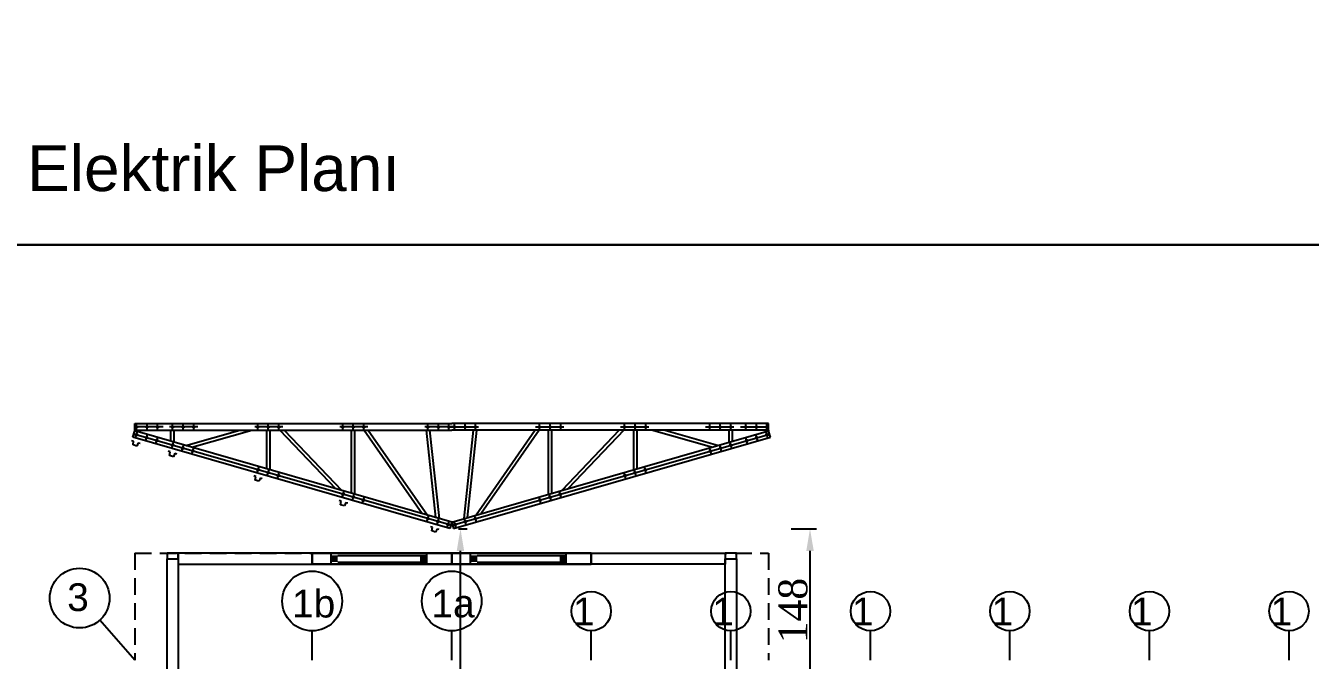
# Model space of a CAD drawing. Header units: millimetres. Extents: x 201962 to 221859, y -224854 to -197588.
# Drawn here: x 207638 to 208794, y -205513 to -204942 of the extents above; entities that cross this region are included whole.
import ezdxf

# ---------------------------------------------------------------- set-up
doc = ezdxf.new("R2010")
doc.units = ezdxf.units.MM
doc.header["$MEASUREMENT"] = 0
doc.linetypes.add('DASHED', pattern=[0.75, 0.5, -0.25])
for name, color, linetype in [('Block1', 255, 'Continuous'), ('DUVAR', 7, 'Continuous'), ('PANO', 11, 'Continuous'), ('ZEMİN', 191, 'Continuous'), ('ÖLÇÜLENDİRME', 121, 'Continuous')]:
    doc.layers.add(name, color=color, linetype=linetype)
doc.styles.add('133', font='times.ttf')
doc.styles.get("Standard").update_dxf_attribs({"font": 'arial.ttf'})
doc.dimstyles.new('MAKAS', dxfattribs={"dimscale": 20, "dimtxt": 1.3, "dimasz": 1, "dimexe": 0.3, "dimexo": 0.3, "dimgap": 0.1, "dimtad": 1, "dimrnd": 1, "dimzin": 12, "dimdsep": 46, "dimlunit": 6, "dimtxsty": '133', "dimcen": 0.8, "dimdle": 0.0005, "dimclrd": 4, "dimclre": 6, "dimclrt": 2, "dimazin": 3, "dimtfac": 1, "dimtmove": 0, "dimatfit": 2, "dimldrblk": 'DOTSMALL', "dimfxl": 0, "dimtolj": 1, "dimtzin": 0, "dimarcsym": 0})

# ---------------------------------------------------------------- blocks, each defined once
blk = doc.blocks.new('110')
blk.add_lwpolyline([(74265.2, -40100.5), (74265.2, -40226), (74275.2, -40226), (74275.2, -40100.5)], close=True)
blk = doc.blocks.new('ehr')
at = {"layer": 'PANO', "color": 1}
for p, q in [((-20063, -6682.3), (-19983, -6682.3)), ((-20063, -6688.3), (-19983, -6688.3))]:
    blk.add_line(p, q, dxfattribs=at)
for points in [[(-20069, -6690.3), (-20069, -6680.3)], [(-19983, -6690.3), (-19983, -6680.3)]]:
    blk.add_lwpolyline(points, dxfattribs=at)
for points in [[(-20069, -6688.3), (-20063, -6688.3), (-20069, -6682.3), (-20063, -6682.3)], [(-19983, -6688.3), (-19989, -6688.3), (-19983, -6682.3), (-19989, -6682.3)]]:
    blk.add_solid(points, dxfattribs=at)
blk = doc.blocks.new('*D10135')
at = {"layer": 'Defpoints', "color": 0}
for p in [(208320.7, -205394.6), (208320.7, -205542.1), (208343.6, -205542.1)]:
    blk.add_point(p, dxfattribs=at)
at = {"layer": 'DUVAR', "color": 6, "lineweight": -2}
for p, q in [((208326.7, -205394.6), (208349.6, -205394.6)), ((208326.7, -205542.1), (208349.6, -205542.1))]:
    blk.add_line(p, q, dxfattribs=at)
at = {"layer": 'DUVAR', "color": 4, "lineweight": -2}
blk.add_line((208343.6, -205414.6), (208343.6, -205522.1), dxfattribs=at)
at = {"layer": 'DUVAR', "color": 4}
for points in [[(208347, -205414.6), (208340.3, -205414.6), (208343.6, -205394.6)], [(208340.3, -205522.1), (208347, -205522.1), (208343.6, -205542.1)]]:
    blk.add_solid(points, dxfattribs=at)
at = {"layer": 'DUVAR', "color": 2, "insert": (208328.4, -205468.3), "char_height": 26, "attachment_point": 5, "rotation": 90, "style": '133'}
blk.add_mtext('\\A1;148', dxfattribs=at)
blk = doc.blocks.new('_DotSmall')
at = {"color": 0, "linetype": 'ByBlock', "const_width": 0.5}
blk.add_lwpolyline([(-0.0625, 0, 1), (0.0625, 0, 1)], format="xyb", close=True, dxfattribs=at)
blk = doc.blocks.new('omega')
at = {"layer": 'Block1', "color": 1}
for p, q in [((32355, 6698), (32338, 6703)), ((32355, 6698), (32368, 6729)), ((32368, 6729), (32403, 6718)), ((32403, 6718), (32397, 6685)), ((32397, 6685), (32415, 6680))]:
    blk.add_line(p, q, dxfattribs=at)
blk = doc.blocks.new('*D10263')
at = {"layer": 'Defpoints', "color": 0}
for p in [(208021.4, -205394.6), (208029.3, -205394.6), (208021.4, -205841.6)]:
    blk.add_point(p, dxfattribs=at)
at = {"layer": 'DUVAR', "color": 6, "lineweight": -2}
for p, q in [((208027.4, -205394.6), (208035.3, -205394.6)), ((208027.4, -205841.6), (208035.3, -205841.6))]:
    blk.add_line(p, q, dxfattribs=at)
at = {"layer": 'DUVAR', "color": 4, "lineweight": -2}
blk.add_line((208029.3, -205821.6), (208029.3, -205414.6), dxfattribs=at)
at = {"layer": 'DUVAR', "color": 4}
for points in [[(208032.6, -205414.6), (208025.9, -205414.6), (208029.3, -205394.6)], [(208025.9, -205821.6), (208032.6, -205821.6), (208029.3, -205841.6)]]:
    blk.add_solid(points, dxfattribs=at)
at = {"layer": 'DUVAR', "color": 2, "insert": (208014, -205618.1), "char_height": 26, "attachment_point": 5, "rotation": 90, "style": '133'}
blk.add_mtext('\\A1;447', dxfattribs=at)

msp = doc.modelspace()

# ---------------------------------------------------------------- linework, layer by layer
at = {"color": 2}
for points in [[(209922.706, -205139.197), (207328.366, -205139.197), (207328.366, -203379.081), (209922.706, -203379.081)], [(209922.706, -206899.313), (207328.366, -206899.313), (207328.366, -205139.197), (209922.706, -205139.197)]]:
    msp.add_lwpolyline(points, close=True, dxfattribs=at)
for points in [[(207775.411, -205426.574), (207895.911, -205426.574), (207895.911, -205416.574), (207775.411, -205416.574)], [(207895.911, -205416.574), (208021.411, -205416.574), (208021.411, -205426.574), (207895.911, -205426.574)], [(207895.911, -205416.574), (208021.411, -205416.574), (208021.411, -205426.574), (207895.911, -205426.574)], [(207895.911, -205416.574), (208021.411, -205416.574), (208021.411, -205426.574), (207895.911, -205426.574)], [(207895.911, -205426.574), (208021.411, -205426.574), (208021.411, -205416.574), (207895.911, -205416.574)], [(208021.411, -205416.574), (208146.911, -205416.574), (208146.911, -205426.574), (208021.411, -205426.574)], [(208021.411, -205416.574), (208146.911, -205416.574), (208146.911, -205426.574), (208021.411, -205426.574)], [(208021.411, -205416.574), (208146.911, -205416.574), (208146.911, -205426.574), (208021.411, -205426.574)], [(208021.411, -205426.574), (208146.911, -205426.574), (208146.911, -205416.574), (208021.411, -205416.574)], [(208146.911, -205416.574), (208267.411, -205416.574), (208267.411, -205426.574), (208146.911, -205426.574)], [(208267.411, -205542.074), (208267.411, -205421.574), (208277.411, -205421.574), (208277.411, -205542.074)]]:
    msp.add_lwpolyline(points, close=True)
at = {"layer": 'Block1', "color": 1}
for p, q in [((207736.411, -205300.021), (208021.411, -205300.021)), ((207736.411, -205306.021), (207736.411, -205300.021)), ((208306.411, -205300.021), (208021.411, -205300.021)), ((208306.411, -205306.021), (208306.411, -205300.021)), ((207734.75, -205312.232), (207736.411, -205306.466)), ((208019.75, -205394.366), (207734.75, -205312.232)), ((207736.411, -205306.021), (208021.411, -205306.021)), ((207736.411, -205306.021), (207736.411, -205306.466)), ((208021.411, -205388.6), (207736.411, -205306.466)), ((207739.411, -205306.021), (207739.411, -205307.331)), ((207768.911, -205315.832), (207768.911, -205306.021)), ((207771.911, -205316.697), (207771.911, -205306.021)), ((207782.282, -205319.686), (207830.745, -205306.021)), ((207787.749, -205321.261), (207841.799, -205306.021)), ((207854.911, -205306.021), (207854.911, -205340.617)), ((207857.911, -205306.021), (207857.911, -205341.481)), ((207866.703, -205306.021), (207916.803, -205358.453)), ((207870.853, -205306.021), (207922.529, -205360.103)), ((207931.411, -205362.663), (207931.411, -205306.021)), ((207934.411, -205363.528), (207934.411, -205306.021)), ((208306.411, -205306.021), (208021.411, -205306.021)), ((208021.411, -205388.6), (208306.411, -205306.466)), ((208023.073, -205394.366), (208308.073, -205312.232)), ((208108.412, -205363.528), (208108.412, -205306.021)), ((208111.412, -205362.663), (208111.412, -205306.021)), ((208171.97, -205306.021), (208120.294, -205360.103)), ((208176.12, -205306.021), (208126.02, -205358.453)), ((208184.912, -205306.021), (208184.912, -205341.481)), ((208187.912, -205306.021), (208187.912, -205340.617)), ((208255.074, -205321.261), (208201.024, -205306.021)), ((208260.541, -205319.686), (208212.078, -205306.021)), ((208270.911, -205316.697), (208270.911, -205306.021)), ((208273.911, -205315.832), (208273.911, -205306.021)), ((208303.411, -205306.021), (208303.411, -205307.331)), ((208306.411, -205306.021), (208306.411, -205306.466)), ((208308.073, -205312.232), (208306.411, -205306.466)), ((208021.411, -205388.6), (208019.75, -205394.366)), ((208021.411, -205388.6), (208023.073, -205394.366))]:
    msp.add_line(p, q, dxfattribs=at)
at = {"layer": 'Block1', "color": 2}
for p, q in [((207737.911, -205306.021), (207737.911, -205300.021)), ((207747.411, -205306.021), (207747.411, -205300.021)), ((207756.911, -205306.021), (207756.911, -205300.021)), ((207770.411, -205306.021), (207770.411, -205300.021)), ((207779.911, -205306.021), (207779.911, -205300.021)), ((207789.411, -205306.021), (207789.411, -205300.021)), ((207846.911, -205306.021), (207846.911, -205300.021)), ((207856.411, -205306.021), (207856.411, -205300.021)), ((207865.911, -205306.021), (207865.911, -205300.021)), ((207923.411, -205306.021), (207923.411, -205300.021)), ((207932.911, -205306.021), (207932.911, -205300.021)), ((207942.411, -205306.021), (207942.411, -205300.021)), ((207999.911, -205306.021), (207999.911, -205300.021)), ((208009.411, -205306.021), (208009.411, -205300.021)), ((208018.911, -205306.021), (208018.911, -205300.021)), ((208023.912, -205306.021), (208023.912, -205300.021)), ((208033.412, -205306.021), (208033.412, -205300.021)), ((208042.912, -205306.021), (208042.912, -205300.021)), ((208100.412, -205306.021), (208100.412, -205300.021)), ((208109.912, -205306.021), (208109.912, -205300.021)), ((208119.412, -205306.021), (208119.412, -205300.021)), ((208176.911, -205306.021), (208176.911, -205300.021)), ((208186.411, -205306.021), (208186.411, -205300.021)), ((208195.911, -205306.021), (208195.911, -205300.021)), ((208253.411, -205306.021), (208253.411, -205300.021)), ((208262.911, -205306.021), (208262.911, -205300.021)), ((208272.411, -205306.021), (208272.411, -205300.021)), ((208285.911, -205306.021), (208285.911, -205300.021)), ((208295.411, -205306.021), (208295.411, -205300.021)), ((208304.911, -205306.021), (208304.911, -205300.021)), ((208020.581, -205391.483), (207735.581, -205309.349)), ((207737.081, -205312.903), (207738.742, -205307.138)), ((207746.209, -205315.534), (207747.871, -205309.769)), ((207755.338, -205318.165), (207756.999, -205312.399)), ((208022.242, -205391.483), (208307.242, -205309.349)), ((208287.485, -205318.165), (208285.824, -205312.399)), ((208296.614, -205315.534), (208294.952, -205309.769)), ((208305.742, -205312.903), (208304.081, -205307.138)), ((207769.581, -205322.27), (207771.242, -205316.504)), ((207778.709, -205324.9), (207780.371, -205319.135)), ((207787.838, -205327.531), (207789.499, -205321.766)), ((208254.985, -205327.531), (208253.324, -205321.766)), ((208264.114, -205324.9), (208262.452, -205319.135)), ((208273.242, -205322.27), (208271.581, -205316.504)), ((207846.452, -205344.423), (207848.114, -205338.658)), ((207855.581, -205347.054), (207857.242, -205341.288)), ((207864.709, -205349.684), (207866.371, -205343.919)), ((208178.114, -205349.684), (208176.452, -205343.919)), ((208187.242, -205347.054), (208185.581, -205341.288)), ((208196.371, -205344.423), (208194.709, -205338.658)), ((207922.952, -205366.469), (207924.614, -205360.704)), ((207932.081, -205369.1), (207933.742, -205363.335)), ((207941.209, -205371.731), (207942.871, -205365.966)), ((208101.614, -205371.731), (208099.952, -205365.966)), ((208110.742, -205369.1), (208109.081, -205363.335)), ((208119.871, -205366.469), (208118.209, -205360.704)), ((207999.162, -205388.432), (208000.824, -205382.667)), ((208008.291, -205391.063), (208009.952, -205385.298)), ((208017.419, -205393.694), (208019.081, -205387.928)), ((208025.404, -205393.694), (208023.742, -205387.928)), ((208034.532, -205391.063), (208032.871, -205385.298)), ((208043.661, -205388.432), (208041.999, -205382.667))]:
    msp.add_line(p, q, dxfattribs=at)
at = {"layer": 'Block1', "color": 1, "linetype": 'DASHED', "ltscale": 30}
for p, q in [((207736.411, -205416.574), (208306.411, -205416.574)), ((207736.411, -205416.574), (207736.411, -205513.074)), ((208306.411, -205416.574), (208306.411, -205513.074))]:
    msp.add_line(p, q, dxfattribs=at)
at = {"layer": 'Block1', "color": 1}
for centre, radius in [((207737.911, -205303.021), 0.8), ((207737.911, -205310.021), 0.8), ((207737.911, -205303.021), 0.4), ((207737.911, -205310.021), 0.4), ((207747.04, -205312.651), 0.8), ((207747.411, -205303.021), 0.8), ((207747.04, -205312.651), 0.4), ((207747.411, -205303.021), 0.4), ((207756.911, -205303.021), 0.8), ((207756.911, -205303.021), 0.4), ((207770.411, -205303.021), 0.8), ((207770.411, -205303.021), 0.4), ((207779.911, -205303.021), 0.8), ((207779.911, -205303.021), 0.4), ((207789.411, -205303.021), 0.8), ((207789.411, -205303.021), 0.4), ((207846.911, -205303.021), 0.8), ((207846.911, -205303.021), 0.4), ((207856.411, -205303.021), 0.8), ((207856.411, -205303.021), 0.4), ((207865.911, -205303.021), 0.8), ((207865.911, -205303.021), 0.4), ((207923.411, -205303.021), 0.8), ((207923.411, -205303.021), 0.4), ((207932.911, -205303.021), 0.8), ((207932.911, -205303.021), 0.4), ((207942.411, -205303.021), 0.8), ((207942.411, -205303.021), 0.4), ((207999.911, -205303.021), 0.8), ((207999.911, -205303.021), 0.4), ((208009.411, -205303.021), 0.8), ((208009.411, -205303.021), 0.4), ((208018.911, -205303.021), 0.8), ((208018.911, -205303.021), 0.4), ((208023.912, -205303.021), 0.8), ((208023.912, -205303.021), 0.4), ((208033.412, -205303.021), 0.8), ((208033.412, -205303.021), 0.4), ((208042.912, -205303.021), 0.8), ((208042.912, -205303.021), 0.4), ((208100.412, -205303.021), 0.8), ((208100.412, -205303.021), 0.4), ((208109.912, -205303.021), 0.8), ((208109.912, -205303.021), 0.4), ((208119.412, -205303.021), 0.8), ((208119.412, -205303.021), 0.4), ((208176.911, -205303.021), 0.8), ((208176.911, -205303.021), 0.4), ((208186.411, -205303.021), 0.8), ((208186.411, -205303.021), 0.4), ((208195.911, -205303.021), 0.8), ((208195.911, -205303.021), 0.4), ((208253.411, -205303.021), 0.8), ((208253.411, -205303.021), 0.4), ((208262.911, -205303.021), 0.8), ((208262.911, -205303.021), 0.4), ((208272.411, -205303.021), 0.8), ((208272.411, -205303.021), 0.4), ((208285.911, -205303.021), 0.8), ((208285.911, -205303.021), 0.4), ((208295.411, -205303.021), 0.8), ((208295.783, -205312.651), 0.8), ((208295.411, -205303.021), 0.4), ((208295.783, -205312.651), 0.4), ((208304.911, -205303.021), 0.8), ((208304.911, -205310.021), 0.8), ((208304.911, -205303.021), 0.4), ((208304.911, -205310.021), 0.4), ((207756.168, -205315.282), 0.8), ((207756.168, -205315.282), 0.4), ((207770.411, -205319.387), 0.8), ((207770.411, -205319.387), 0.4), ((207779.54, -205322.018), 0.8), ((207779.54, -205322.018), 0.4), ((207788.668, -205324.648), 0.8), ((208254.154, -205324.648), 0.8), ((208263.283, -205322.018), 0.8), ((208263.283, -205322.018), 0.4), ((208272.411, -205319.387), 0.8), ((208272.411, -205319.387), 0.4), ((208286.654, -205315.282), 0.8), ((208286.654, -205315.282), 0.4), ((207788.668, -205324.648), 0.4), ((208254.154, -205324.648), 0.4), ((207847.283, -205341.54), 0.8), ((207847.283, -205341.54), 0.4), ((207856.411, -205344.171), 0.8), ((207856.411, -205344.171), 0.4), ((207865.54, -205346.802), 0.8), ((207865.54, -205346.802), 0.4), ((208177.283, -205346.802), 0.8), ((208177.283, -205346.802), 0.4), ((208186.411, -205344.171), 0.8), ((208186.412, -205344.171), 0.4), ((208195.54, -205341.54), 0.8), ((208195.54, -205341.54), 0.4), ((207923.783, -205363.587), 0.8), ((207923.783, -205363.587), 0.4), ((207932.911, -205366.217), 0.8), ((207932.911, -205366.217), 0.4), ((207942.04, -205368.848), 0.8), ((207942.04, -205368.848), 0.4), ((208100.783, -205368.848), 0.8), ((208100.783, -205368.848), 0.4), ((208109.912, -205366.217), 0.8), ((208109.912, -205366.217), 0.4), ((208119.04, -205363.587), 0.8), ((208119.04, -205363.587), 0.4), ((207999.993, -205385.55), 0.8), ((207999.993, -205385.55), 0.4), ((208009.121, -205388.18), 0.8), ((208009.121, -205388.18), 0.4), ((208018.25, -205390.811), 0.8), ((208018.25, -205390.811), 0.4), ((208024.573, -205390.811), 0.8), ((208024.573, -205390.811), 0.4), ((208033.701, -205388.18), 0.8), ((208033.701, -205388.18), 0.4), ((208042.83, -205385.55), 0.8), ((208042.83, -205385.55), 0.4)]:
    msp.add_circle(centre, radius, dxfattribs=at)
at = {"layer": 'DUVAR', "color": 1}
for p, q in [((207736.411, -205513.074), (207704.898, -205476.935)), ((207895.911, -205513.074), (207895.911, -205486.54)), ((208021.411, -205513.074), (208021.411, -205486.54)), ((208146.911, -205513.074), (208146.911, -205486.54)), ((208272.411, -205513.074), (208272.411, -205486.54)), ((208397.911, -205513.074), (208397.911, -205486.54)), ((208523.411, -205513.074), (208523.411, -205486.54)), ((208648.911, -205513.074), (208648.911, -205486.54)), ((208774.411, -205513.074), (208774.411, -205486.54))]:
    msp.add_line(p, q, dxfattribs=at)
for points in [[(207765.411, -205421.574), (207775.411, -205421.574), (207775.411, -205416.574), (207765.411, -205416.574)], [(208267.411, -205421.574), (208277.411, -205421.574), (208277.411, -205416.574), (208267.411, -205416.574)]]:
    msp.add_lwpolyline(points, close=True, dxfattribs=at)
for centre, radius in [((207686.8, -205457.087), 26.861), ((207895.911, -205459.68), 26.861), ((208021.411, -205459.68), 26.861), ((208146.911, -205468.823), 17.717), ((208272.411, -205468.823), 17.717), ((208397.911, -205468.823), 17.717), ((208523.411, -205468.823), 17.717), ((208648.911, -205468.823), 17.717), ((208774.411, -205468.823), 17.717)]:
    msp.add_circle(centre, radius, dxfattribs=at)
at = {"layer": 'ZEMİN', "color": 1}
for p, q in [((207942.675, -205306.021), (207994.977, -205380.982)), ((207946.334, -205306.021), (207999.556, -205382.302)), ((208007.216, -205384.509), (207998.727, -205306.021)), ((208010.33, -205385.407), (208001.745, -205306.021)), ((208032.493, -205385.407), (208041.078, -205306.021)), ((208035.607, -205384.509), (208044.096, -205306.021)), ((208096.489, -205306.021), (208043.267, -205382.302)), ((208100.147, -205306.021), (208047.846, -205380.982))]:
    msp.add_line(p, q, dxfattribs=at)
at = {"layer": 'ÖLÇÜLENDİRME', "color": 2, "ltscale": 0.5}
for p, q in [((207761.79, -205303.021), (207736.411, -205303.021)), ((207793.099, -205303.021), (207767.72, -205303.021)), ((207869.598, -205303.021), (207844.22, -205303.021)), ((207946.098, -205303.021), (207920.72, -205303.021)), ((208022.598, -205303.021), (207997.22, -205303.021)), ((208020.225, -205303.021), (208045.603, -205303.021)), ((208096.724, -205303.021), (208122.103, -205303.021)), ((208173.224, -205303.021), (208198.603, -205303.021)), ((208249.724, -205303.021), (208275.103, -205303.021)), ((208281.033, -205303.021), (208306.411, -205303.021))]:
    msp.add_line(p, q, dxfattribs=at)

# ---------------------------------------------------------------- block references
at = {"xscale": -1, "rotation": 180}
msp.add_blockref('110', (133500.18, -245647.575), dxfattribs=at)
at = {"layer": 'Block1', "color": 1, "xscale": 0.1, "yscale": 0.1, "zscale": 0.1, "rotation": 180.5866211385629}
for p in [(210968.046, -204614.284), (211000.955, -204623.768), (211077.826, -204645.922), (211154.697, -204668.075), (211236.71, -204691.711)]:
    msp.add_blockref('omega', p, dxfattribs=at)
at = {"layer": 'Block1', "color": 0}
for p in [(227981.913, -198736.267), (228107.413, -198736.267)]:
    msp.add_blockref('ehr', p, dxfattribs=at)

# ---------------------------------------------------------------- texts
at = {"linetype": 'Continuous', "lineweight": 25}
msp.add_text('Montaj Ve Elektrik Planı', height=41.1433, dxfattribs=at).set_placement((207364.923, -205090.684))
at = {"layer": 'DUVAR', "color": 1, "char_height": 25, "width": 19.645}
for s, insert, attachment_point in [('3', (207695.032, -205469.087), 9), ('1b', (207877.829, -205474.858), 7), ('1a', (208003.154, -205474.754), 7), ('1', (208149.746, -205481.581), 9), ('1', (208275.246, -205481.581), 9), ('1', (208400.746, -205481.581), 9), ('1', (208526.246, -205481.581), 9), ('1', (208651.746, -205481.581), 9), ('1', (208777.246, -205481.581), 9)]:
    msp.add_mtext(s, dxfattribs=dict(at, insert=insert, attachment_point=attachment_point))

# ---------------------------------------------------------------- dimensions: what is measured, and where the dimension line sits
at = {"layer": 'DUVAR', "color": 1}
for p1, p2, distance, picture, middle in [((208021.4115, -205841.6394), (208021.4115, -205394.5736), -7.863, '*D10263', (208014.0403, -205618.1065)), ((208320.67, -205394.574), (208320.67, -205542.074), 22.966, '*D10135', (208328.441, -205468.324))]:
    dim = msp.add_aligned_dim(p1=p1, p2=p2, distance=distance, dimstyle='MAKAS', dxfattribs=at)
    dim.commit()
    dim.dimension.update_dxf_attribs({"geometry": picture, "text_midpoint": middle})

doc.saveas('drawing.dxf')
